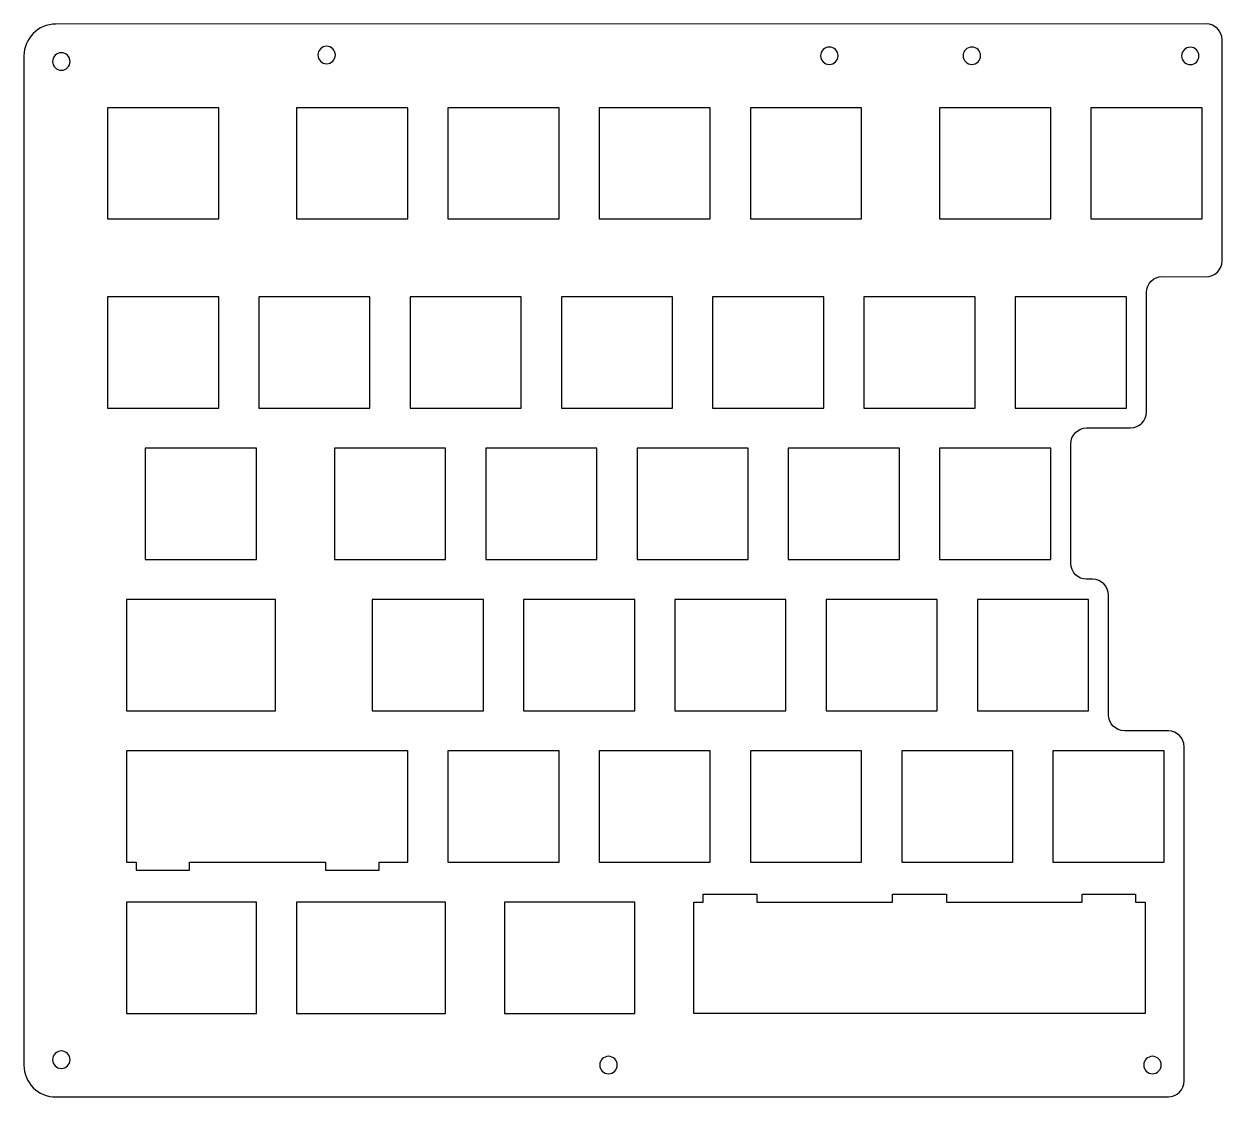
# Model space of a CAD drawing. Header units: inches. Extents: x 75 to 226, y -218 to -83.
import ezdxf

# ---------------------------------------------------------------- set-up
doc = ezdxf.new("R2010")
doc.units = ezdxf.units.IN
doc.header["$MEASUREMENT"] = 0
doc.layers.add('Layer 1', color=7, linetype='Continuous')

# ---------------------------------------------------------------- blocks, each defined once
blk = doc.blocks.new('block 2')
at = {"layer": 'Layer 1', "color": 7, "lineweight": 25, "true_color": 0xffffff}
blk.add_lwpolyline([(85.21, -107.27), (99.21, -107.27), (99.21, -93.27), (85.21, -93.27), (85.21, -107.27)], dxfattribs=at)
blk = doc.blocks.new('block 3')
at = {"layer": 'Layer 1', "color": 7, "lineweight": 25, "true_color": 0xffffff}
blk.add_lwpolyline([(109.02, -107.27), (123.02, -107.27), (123.02, -93.27), (109.02, -93.27), (109.02, -107.27)], dxfattribs=at)
blk = doc.blocks.new('block 4')
at = {"layer": 'Layer 1', "color": 7, "lineweight": 25, "true_color": 0xffffff}
blk.add_lwpolyline([(128.07, -107.27), (142.07, -107.27), (142.07, -93.27), (128.07, -93.27), (128.07, -107.27)], dxfattribs=at)
blk = doc.blocks.new('block 5')
at = {"layer": 'Layer 1', "color": 7, "lineweight": 25, "true_color": 0xffffff}
blk.add_lwpolyline([(147.12, -107.27), (161.12, -107.27), (161.12, -93.27), (147.12, -93.27), (147.12, -107.27)], dxfattribs=at)
blk = doc.blocks.new('block 6')
at = {"layer": 'Layer 1', "color": 7, "lineweight": 25, "true_color": 0xffffff}
blk.add_lwpolyline([(166.17, -107.27), (180.17, -107.27), (180.17, -93.27), (166.17, -93.27), (166.17, -107.27)], dxfattribs=at)
blk = doc.blocks.new('block 7')
at = {"layer": 'Layer 1', "color": 7, "lineweight": 25, "true_color": 0xffffff}
blk.add_lwpolyline([(189.99, -107.27), (203.99, -107.27), (203.99, -93.27), (189.99, -93.27), (189.99, -107.27)], dxfattribs=at)
blk = doc.blocks.new('block 8')
at = {"layer": 'Layer 1', "color": 7, "lineweight": 25, "true_color": 0xffffff}
blk.add_lwpolyline([(209.04, -107.27), (223.04, -107.27), (223.04, -93.27), (209.04, -93.27), (209.04, -107.27)], dxfattribs=at)
blk = doc.blocks.new('block 9')
at = {"layer": 'Layer 1', "color": 7, "lineweight": 25, "true_color": 0xffffff}
blk.add_lwpolyline([(85.21, -131.08), (99.21, -131.08), (99.21, -117.08), (85.21, -117.08), (85.21, -131.08)], dxfattribs=at)
blk = doc.blocks.new('block 10')
at = {"layer": 'Layer 1', "color": 7, "lineweight": 25, "true_color": 0xffffff}
blk.add_lwpolyline([(104.26, -131.08), (118.26, -131.08), (118.26, -117.08), (104.26, -117.08), (104.26, -131.08)], dxfattribs=at)
blk = doc.blocks.new('block 11')
at = {"layer": 'Layer 1', "color": 7, "lineweight": 25, "true_color": 0xffffff}
blk.add_lwpolyline([(123.31, -131.08), (137.31, -131.08), (137.31, -117.08), (123.31, -117.08), (123.31, -131.08)], dxfattribs=at)
blk = doc.blocks.new('block 12')
at = {"layer": 'Layer 1', "color": 7, "lineweight": 25, "true_color": 0xffffff}
blk.add_lwpolyline([(142.36, -131.08), (156.36, -131.08), (156.36, -117.08), (142.36, -117.08), (142.36, -131.08)], dxfattribs=at)
blk = doc.blocks.new('block 13')
at = {"layer": 'Layer 1', "color": 7, "lineweight": 25, "true_color": 0xffffff}
blk.add_lwpolyline([(161.41, -131.08), (175.41, -131.08), (175.41, -117.08), (161.41, -117.08), (161.41, -131.08)], dxfattribs=at)
blk = doc.blocks.new('block 14')
at = {"layer": 'Layer 1', "color": 7, "lineweight": 25, "true_color": 0xffffff}
blk.add_lwpolyline([(180.46, -131.08), (194.46, -131.08), (194.46, -117.08), (180.46, -117.08), (180.46, -131.08)], dxfattribs=at)
blk = doc.blocks.new('block 15')
at = {"layer": 'Layer 1', "color": 7, "lineweight": 25, "true_color": 0xffffff}
blk.add_lwpolyline([(199.51, -131.08), (213.51, -131.08), (213.51, -117.08), (199.51, -117.08), (199.51, -131.08)], dxfattribs=at)
blk = doc.blocks.new('block 16')
at = {"layer": 'Layer 1', "color": 7, "lineweight": 25, "true_color": 0xffffff}
blk.add_lwpolyline([(89.97, -150.13), (103.97, -150.13), (103.97, -136.13), (89.97, -136.13), (89.97, -150.13)], dxfattribs=at)
blk = doc.blocks.new('block 17')
at = {"layer": 'Layer 1', "color": 7, "lineweight": 25, "true_color": 0xffffff}
blk.add_lwpolyline([(113.79, -150.13), (127.79, -150.13), (127.79, -136.13), (113.79, -136.13), (113.79, -150.13)], dxfattribs=at)
blk = doc.blocks.new('block 18')
at = {"layer": 'Layer 1', "color": 7, "lineweight": 25, "true_color": 0xffffff}
blk.add_lwpolyline([(132.84, -150.13), (146.84, -150.13), (146.84, -136.13), (132.84, -136.13), (132.84, -150.13)], dxfattribs=at)
blk = doc.blocks.new('block 19')
at = {"layer": 'Layer 1', "color": 7, "lineweight": 25, "true_color": 0xffffff}
blk.add_lwpolyline([(151.89, -150.13), (165.89, -150.13), (165.89, -136.13), (151.89, -136.13), (151.89, -150.13)], dxfattribs=at)
blk = doc.blocks.new('block 20')
at = {"layer": 'Layer 1', "color": 7, "lineweight": 25, "true_color": 0xffffff}
blk.add_lwpolyline([(170.94, -150.13), (184.94, -150.13), (184.94, -136.13), (170.94, -136.13), (170.94, -150.13)], dxfattribs=at)
blk = doc.blocks.new('block 21')
at = {"layer": 'Layer 1', "color": 7, "lineweight": 25, "true_color": 0xffffff}
blk.add_lwpolyline([(189.99, -150.13), (203.99, -150.13), (203.99, -136.13), (189.99, -136.13), (189.99, -150.13)], dxfattribs=at)
blk = doc.blocks.new('block 22')
at = {"layer": 'Layer 1', "color": 7, "lineweight": 25, "true_color": 0xffffff}
blk.add_lwpolyline([(118.55, -169.18), (132.55, -169.18), (132.55, -155.18), (118.55, -155.18), (118.55, -169.18)], dxfattribs=at)
blk = doc.blocks.new('block 23')
at = {"layer": 'Layer 1', "color": 7, "lineweight": 25, "true_color": 0xffffff}
blk.add_lwpolyline([(137.6, -169.18), (151.6, -169.18), (151.6, -155.18), (137.6, -155.18), (137.6, -169.18)], dxfattribs=at)
blk = doc.blocks.new('block 24')
at = {"layer": 'Layer 1', "color": 7, "lineweight": 25, "true_color": 0xffffff}
blk.add_lwpolyline([(156.65, -169.18), (170.65, -169.18), (170.65, -155.18), (156.65, -155.18), (156.65, -169.18)], dxfattribs=at)
blk = doc.blocks.new('block 25')
at = {"layer": 'Layer 1', "color": 7, "lineweight": 25, "true_color": 0xffffff}
blk.add_lwpolyline([(175.7, -169.18), (189.7, -169.18), (189.7, -155.18), (175.7, -155.18), (175.7, -169.18)], dxfattribs=at)
blk = doc.blocks.new('block 26')
at = {"layer": 'Layer 1', "color": 7, "lineweight": 25, "true_color": 0xffffff}
blk.add_lwpolyline([(194.75, -169.18), (208.75, -169.18), (208.75, -155.18), (194.75, -155.18), (194.75, -169.18)], dxfattribs=at)
blk = doc.blocks.new('block 27')
at = {"layer": 'Layer 1', "color": 7, "lineweight": 25, "true_color": 0xffffff}
blk.add_lwpolyline([(128.07, -188.23), (142.07, -188.23), (142.07, -174.23), (128.07, -174.23), (128.07, -188.23)], dxfattribs=at)
blk = doc.blocks.new('block 28')
at = {"layer": 'Layer 1', "color": 7, "lineweight": 25, "true_color": 0xffffff}
blk.add_lwpolyline([(147.12, -188.23), (161.12, -188.23), (161.12, -174.23), (147.12, -174.23), (147.12, -188.23)], dxfattribs=at)
blk = doc.blocks.new('block 29')
at = {"layer": 'Layer 1', "color": 7, "lineweight": 25, "true_color": 0xffffff}
blk.add_lwpolyline([(166.17, -188.23), (180.17, -188.23), (180.17, -174.23), (166.17, -174.23), (166.17, -188.23)], dxfattribs=at)
blk = doc.blocks.new('block 30')
at = {"layer": 'Layer 1', "color": 7, "lineweight": 25, "true_color": 0xffffff}
blk.add_lwpolyline([(185.22, -188.23), (199.22, -188.23), (199.22, -174.23), (185.22, -174.23), (185.22, -188.23)], dxfattribs=at)
blk = doc.blocks.new('block 31')
at = {"layer": 'Layer 1', "color": 7, "lineweight": 25, "true_color": 0xffffff}
blk.add_lwpolyline([(204.27, -188.23), (218.27, -188.23), (218.27, -174.23), (204.27, -174.23), (204.27, -188.23)], dxfattribs=at)

msp = doc.modelspace()

# ---------------------------------------------------------------- linework, layer by layer
at = {"layer": 'Layer 1', "color": 7, "lineweight": 25, "true_color": 0xffffff}
for points in [[(101.59, -155.18), (92.36, -155.18), (87.59, -155.18), (87.59, -169.18), (92.36, -169.18), (101.59, -169.18), (106.36, -169.18), (106.36, -155.18), (101.59, -155.18)], [(111.12, -174.23), (109.02, -174.23), (101.59, -174.23), (97.12, -174.23), (87.59, -174.23), (87.59, -188.23), (88.8, -188.23), (88.8, -189.23), (95.55, -189.23), (95.55, -188.23), (97.12, -188.23), (101.59, -188.23), (109.02, -188.23), (111.12, -188.23), (112.68, -188.23), (112.68, -189.23), (119.43, -189.23), (119.43, -188.23), (123.02, -188.23), (123.02, -174.23), (111.12, -174.23)], [(206.37, -207.28), (201.89, -207.28), (194.46, -207.28), (192.37, -207.28), (182.56, -207.28), (180.46, -207.28), (175.41, -207.28), (173.03, -207.28), (168.56, -207.28), (161.41, -207.28), (159.03, -207.28), (159.03, -193.28), (160.24, -193.28), (160.24, -192.28), (166.99, -192.28), (166.99, -193.28), (168.56, -193.28), (173.03, -193.28), (175.41, -193.28), (180.46, -193.28), (182.56, -193.28), (184.05, -193.28), (184.05, -192.28), (184.12, -192.28), (190.8, -192.28), (190.87, -192.28), (190.87, -193.28), (192.37, -193.28), (194.46, -193.28), (201.89, -193.28), (206.37, -193.28), (207.93, -193.28), (207.93, -192.28), (214.68, -192.28), (214.68, -193.28), (215.89, -193.28), (215.89, -207.28), (206.37, -207.28)], [(101.59, -193.28), (89.97, -193.28), (87.59, -193.28), (87.59, -207.28), (89.97, -207.28), (101.59, -207.28), (103.97, -207.28), (103.97, -193.28), (101.59, -193.28)], [(125.41, -193.28), (123.02, -193.28), (113.79, -193.28), (111.41, -193.28), (109.02, -193.28), (109.02, -207.28), (111.41, -207.28), (113.79, -207.28), (123.02, -207.28), (125.41, -207.28), (127.79, -207.28), (127.79, -193.28), (125.41, -193.28)], [(149.22, -193.28), (137.6, -193.28), (135.22, -193.28), (135.22, -207.28), (137.6, -207.28), (149.22, -207.28), (151.6, -207.28), (151.6, -193.28), (149.22, -193.28)]]:
    msp.add_lwpolyline(points, dxfattribs=at)
at = {"layer": 'Layer 1', "color": 173, "lineweight": 25, "true_color": 0x6d6cb2}
msp.add_open_spline([(78.69, -82.74), (78.69, -82.74), (223.56, -82.72), (223.56, -82.72), (224.67, -82.72), (225.56, -83.62), (225.56, -84.72), (225.56, -84.72), (225.56, -112.55), (225.56, -112.55), (225.56, -113.66), (224.66, -114.55), (223.55, -114.55), (223.55, -114.55), (218.05, -114.52), (218.05, -114.52), (216.94, -114.52), (216.04, -115.41), (216.04, -116.52), (216.04, -116.52), (216.04, -131.57), (216.04, -131.57), (216.04, -132.67), (215.14, -133.56), (214.04, -133.57), (214.04, -133.57), (208.51, -133.58), (208.51, -133.58), (207.4, -133.58), (206.51, -134.48), (206.51, -135.58), (206.51, -135.58), (206.51, -150.63), (206.51, -150.63), (206.51, -151.74), (207.41, -152.63), (208.51, -152.63), (208.51, -152.63), (209.27, -152.63), (209.27, -152.63), (210.38, -152.63), (211.27, -153.53), (211.27, -154.63), (211.27, -154.63), (211.27, -169.69), (211.27, -169.69), (211.27, -170.79), (212.16, -171.69), (213.26, -171.69), (213.26, -171.69), (218.81, -171.72), (218.81, -171.72), (219.91, -171.73), (220.8, -172.62), (220.8, -173.72), (220.8, -173.72), (220.8, -215.78), (220.8, -215.78), (220.8, -216.88), (219.9, -217.77), (218.8, -217.78), (218.8, -217.78), (78.69, -217.8), (78.69, -217.8), (76.48, -217.8), (74.69, -216.01), (74.69, -213.8), (74.69, -213.8), (74.69, -86.74), (74.69, -86.74), (74.69, -84.53), (76.48, -82.74), (78.69, -82.74)], degree=3, knots=[0, 0, 0, 0, 1, 1, 1, 2, 2, 2, 3, 3, 3, 4, 4, 4, 5, 5, 5, 6, 6, 6, 7, 7, 7, 8, 8, 8, 9, 9, 9, 10, 10, 10, 11, 11, 11, 12, 12, 12, 13, 13, 13, 14, 14, 14, 15, 15, 15, 16, 16, 16, 17, 17, 17, 18, 18, 18, 19, 19, 19, 20, 20, 20, 21, 21, 21, 22, 22, 22, 23, 23, 23, 24, 24, 24, 24], dxfattribs=at)
at = {"layer": 'Layer 1', "color": 195, "lineweight": 25, "true_color": 0x794d9e}
for points in [[(113.9, -86.62), (113.9, -87.23), (113.4, -87.72), (112.8, -87.72), (112.19, -87.72), (111.7, -87.23), (111.7, -86.62), (111.7, -86.01), (112.19, -85.52), (112.8, -85.52), (113.4, -85.52), (113.9, -86.01), (113.9, -86.62)], [(177.21, -86.72), (177.21, -87.32), (176.71, -87.82), (176.11, -87.82), (175.5, -87.82), (175.01, -87.32), (175.01, -86.72), (175.01, -86.11), (175.5, -85.62), (176.11, -85.62), (176.71, -85.62), (177.21, -86.11), (177.21, -86.72)], [(195.16, -86.72), (195.16, -87.32), (194.67, -87.82), (194.06, -87.82), (193.45, -87.82), (192.96, -87.32), (192.96, -86.72), (192.96, -86.11), (193.45, -85.62), (194.06, -85.62), (194.67, -85.62), (195.16, -86.11), (195.16, -86.72)], [(222.66, -86.74), (222.66, -87.35), (222.17, -87.84), (221.56, -87.84), (220.95, -87.84), (220.46, -87.35), (220.46, -86.74), (220.46, -86.14), (220.95, -85.64), (221.56, -85.64), (222.17, -85.64), (222.66, -86.14), (222.66, -86.74)], [(80.49, -87.44), (80.49, -88.05), (79.99, -88.54), (79.39, -88.54), (78.78, -88.54), (78.29, -88.05), (78.29, -87.44), (78.29, -86.84), (78.78, -86.34), (79.39, -86.34), (79.99, -86.34), (80.49, -86.84), (80.49, -87.44)], [(80.49, -213.11), (80.49, -213.71), (79.99, -214.21), (79.39, -214.21), (78.78, -214.21), (78.29, -213.71), (78.29, -213.11), (78.29, -212.5), (78.78, -212.01), (79.39, -212.01), (79.99, -212.01), (80.49, -212.5), (80.49, -213.11)], [(149.4, -213.78), (149.4, -214.39), (148.91, -214.88), (148.3, -214.88), (147.69, -214.88), (147.2, -214.39), (147.2, -213.78), (147.2, -213.17), (147.69, -212.68), (148.3, -212.68), (148.91, -212.68), (149.4, -213.17), (149.4, -213.78)], [(217.9, -213.78), (217.9, -214.39), (217.41, -214.88), (216.8, -214.88), (216.19, -214.88), (215.7, -214.39), (215.7, -213.78), (215.7, -213.17), (216.19, -212.68), (216.8, -212.68), (217.41, -212.68), (217.9, -213.17), (217.9, -213.78)]]:
    msp.add_open_spline(points, degree=3, knots=[0, 0, 0, 0, 1, 1, 1, 2, 2, 2, 3, 3, 3, 4, 4, 4, 4], dxfattribs=at)

# ---------------------------------------------------------------- block references
at = {"layer": 'Layer 1'}
for name in ['block 2', 'block 3', 'block 4', 'block 5', 'block 6', 'block 7', 'block 8', 'block 9', 'block 10', 'block 11', 'block 12', 'block 13', 'block 14', 'block 15', 'block 16', 'block 17', 'block 18', 'block 19', 'block 20', 'block 21', 'block 22', 'block 23', 'block 24', 'block 25', 'block 26', 'block 27', 'block 28', 'block 29', 'block 30', 'block 31']:
    msp.add_blockref(name, (0, 0), dxfattribs=at)

doc.saveas('drawing.dxf')
